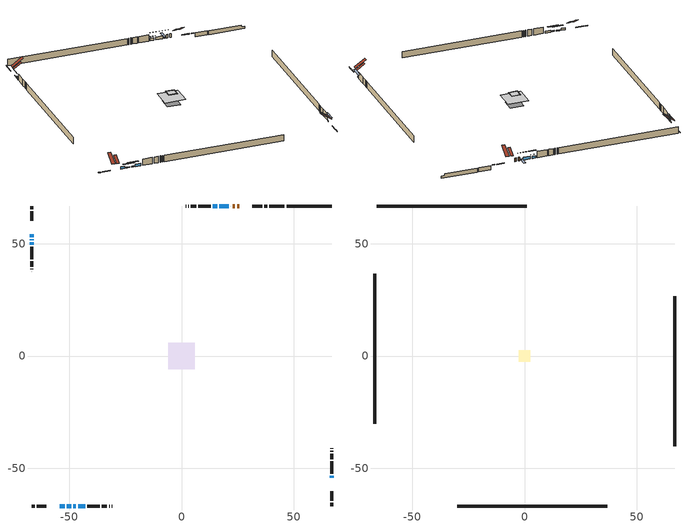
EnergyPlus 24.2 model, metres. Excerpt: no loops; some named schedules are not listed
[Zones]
conditioned space
 floor outside (Floor1 construction): -0.73,-0.73 -0.73,0.73 0.73,0.73 0.73,-0.73 z0.3
 floor adiabatic (AdiabaticFloorConstruction): -5.84,-5.84 -5.84,5.84 5.84,5.84 5.84,-5.84 z1.52
 floor foundation (Slab1 construction): -3.8,-3.8 -3.8,3.8 3.8,3.8 3.8,-3.8 z-2.01
 floor foundation (Slab1 construction 1): -2.2,-2.2 -2.2,2.2 2.2,2.2 2.2,-2.2 z-2.01
 wall outside (RimJoist1 construction): 38.21,66.77 36.78,66.77 / -66.77,-66.77 -65.34,-66.77 / -66.77,66.77 -66.77,65.34 / 66.77,-66.77 66.77,-65.34 z0.3:0.6
 wall outside (RimJoist2 construction): 35.85,66.77 31.56,66.77 / -64.41,-66.77 -60.12,-66.77 / -66.77,64.41 -66.77,60.12 / 66.77,-64.41 66.77,-60.12 z0.3:0.6
 wall outside (AdiabaticWallConstruction 1): 25.67,66.77 24.72,66.77 / 23.79,66.77 22.92,66.77 z0.3:2.33
 wall outside (AdiabaticWallConstruction): 22,66.77 21.88,66.77 z0.3:0.71; -54.24,-66.77 -51.99,-66.77 / -46.06,-66.77 -42.92,-66.77 z0.3:1.52; -51.07,-66.77 -49.09,-66.77 / -66.77,54.24 -66.77,52.94 / 66.77,-54.24 66.77,-53.24 z0.3:0.78; -66.77,52.01 -66.77,51.48 z0.3:0.51; -48.16,-66.77 -46.99,-66.77 z0.3:0.99; -66.77,50.55 -66.77,49.56 z0.3:1.44; 20.96,66.77 16.87,66.77 z0.3:1.9; 15.94,66.77 13.98,66.77 z0.3:1.7
 wall outside (Wall1 construction): 13.05,66.77 7.56,66.77 / -42,-66.77 -36.5,-66.77 / -66.77,48.63 -66.77,43.13 / 66.77,-52.32 66.77,-46.82 z0.3:3.96
 wall outside (Wall2 construction): 6.63,66.77 4.23,66.77 / -35.57,-66.77 -33.17,-66.77 / -66.77,42.21 -66.77,39.8 / 66.77,-45.89 66.77,-43.49 z0.3:3.96
 wall outside (Wall3 construction): 3.3,66.77 2.96,66.77 / -32.24,-66.77 -31.9,-66.77 / -66.77,38.87 -66.77,38.53 / 66.77,-42.56 66.77,-42.22 z0.3:3.96
 wall outside (Wall4 construction): 2.03,66.77 1.86,66.77 / -30.97,-66.77 -30.8,-66.77 / -66.77,37.6 -66.77,37.44 / 66.77,-41.29 66.77,-41.12 z0.3:3.96
 wall foundation (FoundationWall1 construction): 46.77,66.77,-2.01 46.77,66.77,0.3 64.77,66.77,0.3 64.77,66.77,-0.73 66.77,66.77,-0.73 66.77,66.77,-2.01
 wall foundation (FoundationWall2 construction): 45.84,66.77 39.14,66.77 z-2.01:0.3
 window (WindowConstruction 6): 21.99,66.77 21.89,66.77 z0.3:0.71
 window (WindowConstruction 5): -54.23,-66.77 -51.99,-66.77 z0.3:1.52
 window (WindowConstruction 8): -51.07,-66.77 -49.09,-66.77 z0.3:0.78
 window (WindowConstruction 9): -66.77,54.23 -66.77,52.94 z0.3:0.78
 window (WindowConstruction 10): 66.77,-54.23 66.77,-53.25 z0.3:0.78
 window (WindowConstruction 7): -66.77,52.01 -66.77,51.48 z0.3:0.5
 window (WindowConstruction): -48.16,-66.77 -46.99,-66.77 z0.3:0.99
 window (WindowConstruction 1): -46.06,-66.77 -42.92,-66.77 z0.3:1.52
 window (WindowConstruction 2): -66.77,50.55 -66.77,49.56 z0.3:1.44
 window (WindowConstruction 3): 20.96,66.77 16.87,66.77 z0.3:1.9
 window (WindowConstruction 4): 15.94,66.77 13.98,66.77 z0.3:1.7
 door (Door): 25.67,66.77 24.72,66.77 z0.3:2.33
 door (Door 1): 23.79,66.77 22.92,66.77 z0.3:2.33
 ceiling adiabatic (AdiabaticFloorConstruction): 5.84,-5.84 5.84,5.84 -5.84,5.84 -5.84,-5.84 z1.52
 roof outside (Roof3 construction): 26.6,66.77,3.96 26.6,62.43,6.85 27.91,62.43,6.85 27.91,66.77,3.96; -55.16,-66.77,3.96 -55.16,-62.43,6.85 -56.47,-62.43,6.85 -56.47,-66.77,3.96; -66.77,55.16,3.96 -62.43,55.16,6.85 -62.43,56.47,6.85 -66.77,56.47,3.96; 66.77,-55.16,3.96 62.43,-55.16,6.85 62.43,-56.47,6.85 66.77,-56.47,3.96
attic - vented
 floor to conditioned space (Floor2 construction Reversed): -2.13,-2.13 -2.13,2.13 2.13,2.13 2.13,-2.13 z3.96
 floor to conditioned space (Floor3 construction Reversed): -2.48,-2.48 -2.48,2.48 2.48,2.48 2.48,-2.48 z3.96
 wall outside (Wall5 construction): 0.93,66.77 -65.84,66.77 / -29.87,-66.77 36.9,-66.77 / -66.77,36.51 -66.77,-30.26 / 66.77,-40.2 66.77,26.58 z0.3:3.96
 roof outside (Roof1 construction): 28.84,66.77,3.96 28.84,60.8,7.94 30.63,60.8,7.94 30.63,66.77,3.96; -57.4,-66.77,3.96 -57.4,-60.8,7.94 -59.19,-60.8,7.94 -59.19,-66.77,3.96; -66.77,57.4,3.96 -60.8,57.4,7.94 -60.8,59.19,7.94 -66.77,59.19,3.96; 66.77,-57.4,3.96 60.8,-57.4,7.94 60.8,-59.19,7.94 66.77,-59.19,3.96
shading: 21.43,66.77 22.45,66.77 22.45,71.72 21.43,71.72 z1.17; -46.96,-66.77 -53.2,-66.77 -53.2,-67.53 -46.96,-67.53 z2.91; -66.77,50.2 -66.77,56.98 -66.92,56.98 -66.92,50.2 z3.52; 66.77,-50.51 66.77,-56.98 67.91,-56.98 67.91,-50.51 z3.52; -66.77,51.02 -66.77,52.47 -67,52.47 -67,51.02 z0.96; -44.55,-66.77 -50.6,-66.77 -50.6,-67.53 -44.55,-67.53 z3.43; -66.77,49.26 -66.77,50.85 -67,50.85 -67,49.26 z1.74; 13.82,66.77 24.01,66.77 24.01,66.92 13.82,66.92 z4.95; 13.07,66.77 16.85,66.77 16.85,66.92 13.07,66.92 z2.61
[Building]
Building 1: Terrain=Suburbs
[Site:Location]
Edmonton Intl AP_AB: Latitude {deg}=53.31; Longitude {deg}=-113.58; Time Zone {hr}=-7; Elevation {m}=723; Keep Site Location Information=Yes
[Site:GroundTemperature:Shallow]
-1.56185, -3.61833, -3.78302, -2.80711, 1.11059, 5.01004, 8.39065, 10.5322, 10.7141, 8.97234, 5.67794, 1.89811
[Site:WaterMainsTemperature]
Calculation Method=Schedule; Temperature Schedule=mains temperature schedule
[Material] Roughness=Rough; Thermal Absorptance=0.9
Name | Thickness {m} | Conductivity {W/m-K} | Density {kg/m3} | Specific Heat {J/kg-K} | Solar Absorptance | Visible Absorptance
asphalt or fiberglass shingles | 0.00635 | 0.162714 | 1121.4 | 1465.45 | 0.4 | 0.4
ceiling loosefill ins | 0.0846667 | 0.0480833 | 16.02 | 1046.75 | 0.7 | 0.7
ceiling stud and cavity | 0.1397 | 0.12187 | 65.682 | 1177.47 | 0.7 | 0.7
ceiling stud and cavity 1 | 0.1397 | 0.137499 | 65.682 | 1177.47 | 0.7 | 0.7
concrete 4.0 in. | 0.1016 | 1.803125 | 2242.8 | 837.4 | 0.7 | 0.7
concrete 8.0 in. | 0.2032 | 1.803125 | 2242.8 | 837.4 | 0.7 | 0.7
door material | 0.04445 | 0.188738 | 512.64 | 1214.23 | 0.7 | 0.7
door material 1 | 0.04445 | 0.053851 | 512.64 | 1214.23 | 0.7 | 0.7
exterior vertical ins | 0.0480821 | 0.029427 | 32.04 | 1214.23 | 0.7 | 0.7
floor covering | 0.0127 | 0.0433444 | 54.468 | 1339.84 | 0.6 | 0.6
floor rigid ins; wall rigid ins | 0.512978 | 0.029427 | 32.04 | 1214.23 | 0.7 | 0.7
floor stud and cavity | 0.1397 | 0.094879 | 92.3553 | 1139.71 | 0.7 | 0.7
floor stud and cavity 1 | 0.1397 | 1.75129 | 37.0049 | 1207.88 | 0.7 | 0.7
furniture material conditioned space 1 | 0.1524 | 0.115458 | 640.8 | 1214.23 | 0.6 | 0.6
gypsum board | 0.0127 | 0.160291 | 801 | 837.4 | 0.6 | 0.6
gypsum board 1 | 0.0127 | 0.160291 | 801 | 837.4 | 0.7 | 0.7
osb sheathing 0.5 in. | 0.0127 | 0.115458 | 512.64 | 1214.23 | 0.7 | 0.7
osb sheathing 0.75 in. | 0.01905 | 0.115458 | 512.64 | 1214.23 | 0.7 | 0.7
osb sheathing 2.0 in. | 0.0508 | 0.115458 | 512.64 | 1214.23 | 0.7 | 0.7
rim joist stud and cavity | 0.0508 | 0.0303499 | 125.044 | 1163.47 | 0.6 | 0.6
rim joist stud and cavity 1 | 0.0508 | 0.0301911 | 125.044 | 1163.47 | 0.6 | 0.6
roof stud and cavity | 0.2032 | 0.231202 | 78.34581 | 1123.46 | 0.7 | 0.7
wall stud and cavity | 0.1397 | 0.122626 | 139.0536 | 1170.24 | 0.7 | 0.7
wall stud and cavity 1 | 0.1397 | 0.186681 | 139.0536 | 1170.24 | 0.7 | 0.7
wall stud and cavity 2 | 0.1397 | 0.119306 | 139.0536 | 1170.24 | 0.7 | 0.7
wall stud and cavity 3 | 0.1397 | 0.142185 | 139.0536 | 1170.24 | 0.7 | 0.7
wall stud and cavity 4 | 0.0889 | 6.1454 | 50.32683 | 1063.81 | 0.6 | 0.6
wall stud and cavity 5 | 0.0889 | 0.380278 | 52.3479 | 1209.89 | 0.7 | 0.7
wall stud and cavity 6 | 0.0889 | 0.391764 | 83.0341 | 1211.67 | 0.7 | 0.7
wood siding | 0.0254 | 0.102417 | 544.68 | 1172.36 | 0.4 | 0.4
wood siding 1 | 0.00254 | 0.102417 | 544.68 | 1172.36 | 0.4 | 0.4
wood siding 2; wood siding 3; wood siding 4 | 0.0254 | 0.102417 | 544.68 | 1172.36 | 0.7 | 0.7
[WindowMaterial:SimpleGlazingSystem]
Name | U-Factor {W/m2-K} | Solar Heat Gain Coefficient
WindowMaterial | 2.77257 | 0.51
WindowMaterial 1 | 2.787898 | 0.59
WindowMaterial 2 | 2.77995 | 0.54
WindowMaterial 3 | 2.79471 | 0.71
WindowMaterial 4 | 2.7913 | 0.62
WindowMaterial 5 | 2.80039 | 0.04
WindowMaterial 6 | 2.67093 | 0.4
WindowMaterial 7 | 2.75156 | 0.59
WindowMaterial 8 | 2.75724 | 0.6
[Construction]
AdiabaticFloorConstruction: floor stud and cavity 1, floor rigid ins, osb sheathing 0.75 in., floor covering
AdiabaticWallConstruction: wood siding 3, wall rigid ins, wall stud and cavity 5, gypsum board
AdiabaticWallConstruction 1: wood siding 4, wall rigid ins, wall stud and cavity 5, gypsum board
Door: door material
Door 1: door material 1
Floor1 construction: floor stud and cavity, osb sheathing 0.75 in., floor covering
Floor2 construction Reversed: gypsum board, ceiling stud and cavity, ceiling loosefill ins
Floor3 construction Reversed: gypsum board, ceiling stud and cavity 1, ceiling loosefill ins
FoundationWall1 construction: concrete 8.0 in., gypsum board 1
FoundationWall2 construction: concrete 8.0 in.
furniture construction conditioned space 1: furniture material conditioned space 1
PartitionWallConstruction: gypsum board, wall stud and cavity 6, gypsum board
RimJoist1 construction: wood siding 2, osb sheathing 2.0 in., rim joist stud and cavity
RimJoist2 construction: wood siding 2, osb sheathing 2.0 in., rim joist stud and cavity 1
Roof1 construction: asphalt or fiberglass shingles
Roof3 construction: asphalt or fiberglass shingles, osb sheathing 0.75 in., roof stud and cavity, gypsum board
Slab1 construction; Slab1 construction 1: concrete 4.0 in.
Wall1 construction: wood siding, osb sheathing 0.5 in., wall stud and cavity, gypsum board
Wall2 construction: wood siding, osb sheathing 0.5 in., wall stud and cavity 1, gypsum board
Wall3 construction: wood siding, osb sheathing 0.5 in., wall stud and cavity 2, gypsum board
Wall4 construction: wood siding, osb sheathing 0.5 in., wall stud and cavity 3, gypsum board
Wall5 construction: wood siding 1, wall stud and cavity 4
WindowConstruction: WindowMaterial
WindowConstruction 1: WindowMaterial 1
WindowConstruction 10; WindowConstruction 8: WindowMaterial 7
WindowConstruction 2: WindowMaterial 2
WindowConstruction 3: WindowMaterial 3
WindowConstruction 4; WindowConstruction 5: WindowMaterial 4
WindowConstruction 6: WindowMaterial 5
WindowConstruction 7: WindowMaterial 6
WindowConstruction 9: WindowMaterial 8
[Zone] Multiplier=1; Part of Total Floor Area=Yes
Name | Volume {m3}
attic - vented | 25.9137
conditioned space | 516.3
[Space]
Name | Zone | Volume {m3}
attic - vented 1 | attic - vented | 25.9137
conditioned space 1 | conditioned space | 516.3
[ZoneInfiltration:EffectiveLeakageArea]
infil attic - vented 1: Zone or Space=attic - vented 1; Schedule=Always On Discrete; Effective Air Leakage Area {cm2}=1489.74; Stack Coefficient=0.000531089; Wind Coefficient=1.55705e-05
[ZoneMixing]
whole house fan mix: Zone or Space=attic - vented; Schedule=Always On Continuous; Design Flow Rate Calculation Method=Flow/Zone; Design Flow Rate {m3/s}=0; Source Zone or Space=conditioned space
[SurfaceProperty:ExposedFoundationPerimeter] Exposed Perimeter Calculation Method=TotalExposedPerimeter
Name | Total Exposed Perimeter {m}
Slab1 | 19.998
Slab1 1 | 6.706
[InternalMass] Zone or ZoneList=conditioned space; Space or SpaceList=conditioned space 1
Name | Construction | Surface Area {m2}
furniture mass conditioned space 1 | furniture construction conditioned space 1 | 86.2478
partition wall mass | PartitionWallConstruction | 215.619
[Lights]
interior lighting: Zone or ZoneList or Space or SpaceList=conditioned space 1; Schedule=interior lighting schedule; Design Level Calculation Method=LightingLevel; Lighting Level {W}=343.2; Return Air Fraction=0; Fraction Radiant=0.6; Fraction Visible=0.2; Fraction Replaceable=1
[People]
occupants: Zone or ZoneList or Space or SpaceList=conditioned space 1; Number of People Schedule=occupants schedule; Number of People Calculation Method=People; Number of People=3; Fraction Radiant=0.314171; Sensible Heat Fraction=0.56303; Activity Level Schedule=occupants activity schedule; Carbon Dioxide Generation Rate {m3/s-W}=0; Enable ASHRAE 55 Comfort Warnings=No; Mean Radiant Temperature Calculation Type=EnclosureAveraged
[ElectricEquipment] Zone or ZoneList or Space or SpaceList=conditioned space 1; Design Level Calculation Method=EquipmentLevel
Name | Schedule | Design Level {W} | Fraction Latent | Fraction Radiant | Fraction Lost
clothes dryer | clothes dryer schedule | 140.772 | 0.015 | 0.081 | 0.85
clothes washer | clothes washer schedule | 32.1985 | 0.03 | 0.162 | 0.7
cooking range | cooking range schedule | 215.147 | 0.08 | 0.432 | 0.2
dishwasher | dishwasher schedule | 66.8632 | 0.3 | 0.18 | 0.4
fridge | fridge schedule | 72.9452 | 0 | 0.6 | 0
mech vent bath fan 0 | mech vent bath fan 0 schedule | 25.1 | 0 | 0 | 1
mech vent bath fan 1 | mech vent bath fan 1 schedule | 25.1 | 0 | 0 | 1
mech vent house fan | mech vent house fan schedule | 16.2 | 0 | 0 | 1
mech vent house fan cfis | mech vent house fan cfis schedule | 0 | 0 | 0 | 0
mech vent range fan 0 | mech vent range fan 0 schedule | 57 | 0 | 0 | 1
misc plug loads | misc plug loads schedule | 494.7 | 0.045 | 0.513 | 0.1
whole house fan | Always On Discrete | 0 | 0 | 0 | 1
[OtherEquipment] Zone or ZoneList or Space or SpaceList=conditioned space 1; Design Level Calculation Method=EquipmentLevel
Name | Fuel Type | Schedule | Design Level {W} | Fraction Latent | Fraction Radiant | Fraction Lost
clothes dryer 1 | Electricity | clothes dryer schedule | 0 | 0.015 | 0.081 | 0.85
cooking range 1 | Electricity | cooking range schedule | 0 | 0.08 | 0.432 | 0.2
general water use latent | None | general water use schedule | 62.594 | 1 | 0 | 0
general water use sensible | None | general water use schedule | -61.6891 | 0 | 0.6 | 0
mech vent house fan latent load | None | Always On Discrete | 0 | 1 | 0 | 0
mech vent house fan sensible load | None | Always On Discrete | 0 | 0 | 0 | 0
water heater energy adjustment1 | NaturalGas | Always On Discrete | 0.01 | 0 | 0 | 1
[ZoneInfiltration:DesignFlowRate] Zone or ZoneList or Space or SpaceList=conditioned space 1; Schedule=Always On Discrete; Design Flow Rate Calculation Method=Flow/Zone; Design Flow Rate {m3/s}=0
infil flow; natural vent flow; whole house fan flow
[Foundation:Kiva] Initial Indoor Air Temperature {C}=18; Wall Height Above Grade {m}=0.299984; Wall Depth Below Slab {m}=0.2032
Name | Custom Block Material Name 1 | Custom Block Depth 1 {m} | Custom Block X Position 1 {m} | Custom Block Z Position 1 {m}
Foundation Kiva 1 | exterior vertical ins | 2.30999 | 0.2159 | 0
Foundation Kiva 2
[Foundation:Kiva:Settings]
Soil Conductivity {W/m-K}=0.849921; Soil Density {kg/m3}=1842.3; Soil Specific Heat {J/kg-K}=418.7; Ground Solar Absorptivity=0.9; Ground Thermal Absorptivity=0.9; Ground Surface Roughness {m}=0.03; Far-Field Width {m}=40; Deep-Ground Boundary Condition=ZeroFlux; Deep-Ground Depth {m}=40; Minimum Cell Dimension {m}=0.2; Maximum Cell Growth Coefficient=3; Simulation Timestep=Timestep
[Exterior:Lights]
exterior lighting: Schedule=exterior lighting schedule; Design Level {W}=75.6
[Schedule:Constant]
Name | Hourly Value
Always On Continuous; mech vent house fan schedule; mech vent house fan cfis schedule; Always On Discrete | 1
occupants activity schedule | 117.228
fridge schedule | 0
[Schedule:Week:Daily]
interior lighting schedule Week Rule - Jan1-Jan27: interior lighting schedule day, interior lighting schedule day, interior lighting schedule day, interior lighting schedule day, interior lighting schedule day, interior lighting schedule day, interior lighting schedule day, interior lighting schedule default day, interior lighting schedule default day, interior lighting schedule default day, interior lighting schedule default day, interior lighting schedule default day
interior lighting schedule Week Rule - Jan28-Feb3: interior lighting schedule day, interior lighting schedule day, interior lighting schedule day, interior lighting schedule day, interior lighting schedule day 1, interior lighting schedule day 1, interior lighting schedule day 1, interior lighting schedule default day, interior lighting schedule default day, interior lighting schedule default day, interior lighting schedule default day, interior lighting schedule default day
interior lighting schedule Week Rule - Feb4-Feb24: interior lighting schedule day 1, interior lighting schedule day 1, interior lighting schedule day 1, interior lighting schedule day 1, interior lighting schedule day 1, interior lighting schedule day 1, interior lighting schedule day 1, interior lighting schedule default day, interior lighting schedule default day, interior lighting schedule default day, interior lighting schedule default day, interior lighting schedule default day
interior lighting schedule Week Rule - Feb25-Mar3: interior lighting schedule day 1, interior lighting schedule day 1, interior lighting schedule day 1, interior lighting schedule day 1, interior lighting schedule day 2, interior lighting schedule day 2, interior lighting schedule day 2, interior lighting schedule default day, interior lighting schedule default day, interior lighting schedule default day, interior lighting schedule default day, interior lighting schedule default day
interior lighting schedule Week Rule - Mar4-Mar31: interior lighting schedule day 2, interior lighting schedule day 2, interior lighting schedule day 2, interior lighting schedule day 2, interior lighting schedule day 2, interior lighting schedule day 2, interior lighting schedule day 2, interior lighting schedule default day, interior lighting schedule default day, interior lighting schedule default day, interior lighting schedule default day, interior lighting schedule default day
interior lighting schedule Week Rule - Apr1-Apr28: interior lighting schedule day 3, interior lighting schedule day 3, interior lighting schedule day 3, interior lighting schedule day 3, interior lighting schedule day 3, interior lighting schedule day 3, interior lighting schedule day 3, interior lighting schedule default day, interior lighting schedule default day, interior lighting schedule default day, interior lighting schedule default day, interior lighting schedule default day
interior lighting schedule Week Rule - Apr29-May5: interior lighting schedule day 3, interior lighting schedule day 3, interior lighting schedule day 4, interior lighting schedule day 4, interior lighting schedule day 4, interior lighting schedule day 4, interior lighting schedule day 4, interior lighting schedule default day, interior lighting schedule default day, interior lighting schedule default day, interior lighting schedule default day, interior lighting schedule default day
interior lighting schedule Week Rule - May6-May26: interior lighting schedule day 4, interior lighting schedule day 4, interior lighting schedule day 4, interior lighting schedule day 4, interior lighting schedule day 4, interior lighting schedule day 4, interior lighting schedule day 4, interior lighting schedule default day, interior lighting schedule default day, interior lighting schedule default day, interior lighting schedule default day, interior lighting schedule default day
interior lighting schedule Week Rule - May27-Jun2: interior lighting schedule day 4, interior lighting schedule day 4, interior lighting schedule day 4, interior lighting schedule day 4, interior lighting schedule day 4, interior lighting schedule day 5, interior lighting schedule day 5, interior lighting schedule default day, interior lighting schedule default day, interior lighting schedule default day, interior lighting schedule default day, interior lighting schedule default day
interior lighting schedule Week Rule - Jun3-Jun30: interior lighting schedule day 5, interior lighting schedule day 5, interior lighting schedule day 5, interior lighting schedule day 5, interior lighting schedule day 5, interior lighting schedule day 5, interior lighting schedule day 5, interior lighting schedule default day, interior lighting schedule default day, interior lighting schedule default day, interior lighting schedule default day, interior lighting schedule default day
interior lighting schedule Week Rule - Jul1-Jul28: interior lighting schedule day 6, interior lighting schedule day 6, interior lighting schedule day 6, interior lighting schedule day 6, interior lighting schedule day 6, interior lighting schedule day 6, interior lighting schedule day 6, interior lighting schedule default day, interior lighting schedule default day, interior lighting schedule default day, interior lighting schedule default day, interior lighting schedule default day
interior lighting schedule Week Rule - Jul29-Aug4: interior lighting schedule day 6, interior lighting schedule day 6, interior lighting schedule day 6, interior lighting schedule day 7, interior lighting schedule day 7, interior lighting schedule day 7, interior lighting schedule day 7, interior lighting schedule default day, interior lighting schedule default day, interior lighting schedule default day, interior lighting schedule default day, interior lighting schedule default day
interior lighting schedule Week Rule - Aug5-Aug25: interior lighting schedule day 7, interior lighting schedule day 7, interior lighting schedule day 7, interior lighting schedule day 7, interior lighting schedule day 7, interior lighting schedule day 7, interior lighting schedule day 7, interior lighting schedule default day, interior lighting schedule default day, interior lighting schedule default day, interior lighting schedule default day, interior lighting schedule default day
interior lighting schedule Week Rule - Aug26-Sep1: interior lighting schedule day 7, interior lighting schedule day 7, interior lighting schedule day 7, interior lighting schedule day 7, interior lighting schedule day 7, interior lighting schedule day 7, interior lighting schedule day 8, interior lighting schedule default day, interior lighting schedule default day, interior lighting schedule default day, interior lighting schedule default day, interior lighting schedule default day
interior lighting schedule Week Rule - Sep2-Sep29: interior lighting schedule day 8, interior lighting schedule day 8, interior lighting schedule day 8, interior lighting schedule day 8, interior lighting schedule day 8, interior lighting schedule day 8, interior lighting schedule day 8, interior lighting schedule default day, interior lighting schedule default day, interior lighting schedule default day, interior lighting schedule default day, interior lighting schedule default day
interior lighting schedule Week Rule - Sep30-Oct6: interior lighting schedule day 8, interior lighting schedule day 9, interior lighting schedule day 9, interior lighting schedule day 9, interior lighting schedule day 9, interior lighting schedule day 9, interior lighting schedule day 9, interior lighting schedule default day, interior lighting schedule default day, interior lighting schedule default day, interior lighting schedule default day, interior lighting schedule default day
interior lighting schedule Week Rule - Oct7-Oct27: interior lighting schedule day 9, interior lighting schedule day 9, interior lighting schedule day 9, interior lighting schedule day 9, interior lighting schedule day 9, interior lighting schedule day 9, interior lighting schedule day 9, interior lighting schedule default day, interior lighting schedule default day, interior lighting schedule default day, interior lighting schedule default day, interior lighting schedule default day
interior lighting schedule Week Rule - Oct28-Nov3: interior lighting schedule day 9, interior lighting schedule day 9, interior lighting schedule day 9, interior lighting schedule day 9, interior lighting schedule day 10, interior lighting schedule day 10, interior lighting schedule day 10, interior lighting schedule default day, interior lighting schedule default day, interior lighting schedule default day, interior lighting schedule default day, interior lighting schedule default day
interior lighting schedule Week Rule - Nov4-Nov24: interior lighting schedule day 10, interior lighting schedule day 10, interior lighting schedule day 10, interior lighting schedule day 10, interior lighting schedule day 10, interior lighting schedule day 10, interior lighting schedule day 10, interior lighting schedule default day, interior lighting schedule default day, interior lighting schedule default day, interior lighting schedule default day, interior lighting schedule default day
interior lighting schedule Week Rule - Nov25-Dec1: interior lighting schedule day 10, interior lighting schedule day 10, interior lighting schedule day 10, interior lighting schedule day 10, interior lighting schedule day 10, interior lighting schedule day 10, interior lighting schedule day 11, interior lighting schedule default day, interior lighting schedule default day, interior lighting schedule default day, interior lighting schedule default day, interior lighting schedule default day
interior lighting schedule Week Rule - Dec2-Dec31: interior lighting schedule day 11, interior lighting schedule day 11, interior lighting schedule day 11, interior lighting schedule day 11, interior lighting schedule day 11, interior lighting schedule day 11, interior lighting schedule day 11, interior lighting schedule default day, interior lighting schedule default day, interior lighting schedule default day, interior lighting schedule default day, interior lighting schedule default day
occupants schedule Week Rule - Jan1-Dec31: occupants schedule day, occupants schedule day, occupants schedule day, occupants schedule day, occupants schedule day, occupants schedule day, occupants schedule day, occupants schedule default day, occupants schedule default day, occupants schedule default day, occupants schedule default day, occupants schedule default day
clothes dryer schedule Week Rule - Jan1-Dec31: clothes dryer schedule day, clothes dryer schedule day, clothes dryer schedule day, clothes dryer schedule day, clothes dryer schedule day, clothes dryer schedule day, clothes dryer schedule day, clothes dryer schedule default day, clothes dryer schedule default day, clothes dryer schedule default day, clothes dryer schedule default day, clothes dryer schedule default day
clothes washer schedule Week Rule - Jan1-Dec31: clothes washer schedule day, clothes washer schedule day, clothes washer schedule day, clothes washer schedule day, clothes washer schedule day, clothes washer schedule day, clothes washer schedule day, clothes washer schedule default day, clothes washer schedule default day, clothes washer schedule default day, clothes washer schedule default day, clothes washer schedule default day
cooking range schedule Week Rule - Jan1-Dec31: cooking range schedule day, cooking range schedule day, cooking range schedule day, cooking range schedule day, cooking range schedule day, cooking range schedule day, cooking range schedule day, cooking range schedule default day, cooking range schedule default day, cooking range schedule default day, cooking range schedule default day, cooking range schedule default day
dishwasher schedule Week Rule - Jan1-Dec31: dishwasher schedule day, dishwasher schedule day, dishwasher schedule day, dishwasher schedule day, dishwasher schedule day, dishwasher schedule day, dishwasher schedule day, dishwasher schedule default day, dishwasher schedule default day, dishwasher schedule default day, dishwasher schedule default day, dishwasher schedule default day
mech vent bath fan 0 schedule Week Rule - Jan1-Dec31: mech vent bath fan 0 schedule day, mech vent bath fan 0 schedule day, mech vent bath fan 0 schedule day, mech vent bath fan 0 schedule day, mech vent bath fan 0 schedule day, mech vent bath fan 0 schedule day, mech vent bath fan 0 schedule day, mech vent bath fan 0 schedule default day, mech vent bath fan 0 schedule default day, mech vent bath fan 0 schedule default day, mech vent bath fan 0 schedule default day, mech vent bath fan 0 schedule default day
mech vent bath fan 1 schedule Week Rule - Jan1-Dec31: mech vent bath fan 1 schedule day, mech vent bath fan 1 schedule day, mech vent bath fan 1 schedule day, mech vent bath fan 1 schedule day, mech vent bath fan 1 schedule day, mech vent bath fan 1 schedule day, mech vent bath fan 1 schedule day, mech vent bath fan 1 schedule default day, mech vent bath fan 1 schedule default day, mech vent bath fan 1 schedule default day, mech vent bath fan 1 schedule default day, mech vent bath fan 1 schedule default day
mech vent range fan 0 schedule Week Rule - Jan1-Dec31: mech vent range fan 0 schedule day, mech vent range fan 0 schedule day, mech vent range fan 0 schedule day, mech vent range fan 0 schedule day, mech vent range fan 0 schedule day, mech vent range fan 0 schedule day, mech vent range fan 0 schedule day, mech vent range fan 0 schedule default day, mech vent range fan 0 schedule default day, mech vent range fan 0 schedule default day, mech vent range fan 0 schedule default day, mech vent range fan 0 schedule default day
misc plug loads schedule Week Rule - Jan1-Dec31: misc plug loads schedule day, misc plug loads schedule day, misc plug loads schedule day, misc plug loads schedule day, misc plug loads schedule day, misc plug loads schedule day, misc plug loads schedule day, misc plug loads schedule default day, misc plug loads schedule default day, misc plug loads schedule default day, misc plug loads schedule default day, misc plug loads schedule default day
general water use schedule Week Rule - Jan1-Dec31: general water use schedule day, general water use schedule day, general water use schedule day, general water use schedule day, general water use schedule day, general water use schedule day, general water use schedule day, general water use schedule default day, general water use schedule default day, general water use schedule default day, general water use schedule default day, general water use schedule default day
exterior lighting schedule Week Rule - Jan1-Jan27: exterior lighting schedule day, exterior lighting schedule day, exterior lighting schedule day, exterior lighting schedule day, exterior lighting schedule day, exterior lighting schedule day, exterior lighting schedule day, exterior lighting schedule default day, exterior lighting schedule default day, exterior lighting schedule default day, exterior lighting schedule default day, exterior lighting schedule default day
exterior lighting schedule Week Rule - Jan28-Feb3: exterior lighting schedule day, exterior lighting schedule day, exterior lighting schedule day, exterior lighting schedule day, exterior lighting schedule day 1, exterior lighting schedule day 1, exterior lighting schedule day 1, exterior lighting schedule default day, exterior lighting schedule default day, exterior lighting schedule default day, exterior lighting schedule default day, exterior lighting schedule default day
exterior lighting schedule Week Rule - Feb4-Feb24: exterior lighting schedule day 1, exterior lighting schedule day 1, exterior lighting schedule day 1, exterior lighting schedule day 1, exterior lighting schedule day 1, exterior lighting schedule day 1, exterior lighting schedule day 1, exterior lighting schedule default day, exterior lighting schedule default day, exterior lighting schedule default day, exterior lighting schedule default day, exterior lighting schedule default day
exterior lighting schedule Week Rule - Feb25-Mar3: exterior lighting schedule day 1, exterior lighting schedule day 1, exterior lighting schedule day 1, exterior lighting schedule day 1, exterior lighting schedule day 2, exterior lighting schedule day 2, exterior lighting schedule day 2, exterior lighting schedule default day, exterior lighting schedule default day, exterior lighting schedule default day, exterior lighting schedule default day, exterior lighting schedule default day
exterior lighting schedule Week Rule - Mar4-Mar31: exterior lighting schedule day 2, exterior lighting schedule day 2, exterior lighting schedule day 2, exterior lighting schedule day 2, exterior lighting schedule day 2, exterior lighting schedule day 2, exterior lighting schedule day 2, exterior lighting schedule default day, exterior lighting schedule default day, exterior lighting schedule default day, exterior lighting schedule default day, exterior lighting schedule default day
exterior lighting schedule Week Rule - Apr1-Apr28: exterior lighting schedule day 3, exterior lighting schedule day 3, exterior lighting schedule day 3, exterior lighting schedule day 3, exterior lighting schedule day 3, exterior lighting schedule day 3, exterior lighting schedule day 3, exterior lighting schedule default day, exterior lighting schedule default day, exterior lighting schedule default day, exterior lighting schedule default day, exterior lighting schedule default day
exterior lighting schedule Week Rule - Apr29-May5: exterior lighting schedule day 3, exterior lighting schedule day 3, exterior lighting schedule day 4, exterior lighting schedule day 4, exterior lighting schedule day 4, exterior lighting schedule day 4, exterior lighting schedule day 4, exterior lighting schedule default day, exterior lighting schedule default day, exterior lighting schedule default day, exterior lighting schedule default day, exterior lighting schedule default day
exterior lighting schedule Week Rule - May6-May26: exterior lighting schedule day 4, exterior lighting schedule day 4, exterior lighting schedule day 4, exterior lighting schedule day 4, exterior lighting schedule day 4, exterior lighting schedule day 4, exterior lighting schedule day 4, exterior lighting schedule default day, exterior lighting schedule default day, exterior lighting schedule default day, exterior lighting schedule default day, exterior lighting schedule default day
exterior lighting schedule Week Rule - May27-Jun2: exterior lighting schedule day 4, exterior lighting schedule day 4, exterior lighting schedule day 4, exterior lighting schedule day 4, exterior lighting schedule day 4, exterior lighting schedule day 5, exterior lighting schedule day 5, exterior lighting schedule default day, exterior lighting schedule default day, exterior lighting schedule default day, exterior lighting schedule default day, exterior lighting schedule default day
exterior lighting schedule Week Rule - Jun3-Jun30: exterior lighting schedule day 5, exterior lighting schedule day 5, exterior lighting schedule day 5, exterior lighting schedule day 5, exterior lighting schedule day 5, exterior lighting schedule day 5, exterior lighting schedule day 5, exterior lighting schedule default day, exterior lighting schedule default day, exterior lighting schedule default day, exterior lighting schedule default day, exterior lighting schedule default day
[Schedule:Year]
interior lighting schedule: interior lighting schedule Week Rule - Jan1-Jan27, 1, 1, 1, 27, interior lighting schedule Week Rule - Jan28-Feb3, 1, 28, 2, 3, interior lighting schedule Week Rule - Feb4-Feb24, 2, 4, 2, 24, interior lighting schedule Week Rule - Feb25-Mar3, 2, 25, 3, 3, interior lighting schedule Week Rule - Mar4-Mar31, 3, 4, 3, 31, interior lighting schedule Week Rule - Apr1-Apr28, 4, 1, 4, 28, interior lighting schedule Week Rule - Apr29-May5, 4, 29, 5, 5, interior lighting schedule Week Rule - May6-May26, 5, 6, 5, 26, interior lighting schedule Week Rule - May27-Jun2, 5, 27, 6, 2, interior lighting schedule Week Rule - Jun3-Jun30, 6, 3, 6, 30, interior lighting schedule Week Rule - Jul1-Jul28, 7, 1, 7, 28, interior lighting schedule Week Rule - Jul29-Aug4, 7, 29, 8, 4, interior lighting schedule Week Rule - Aug5-Aug25, 8, 5, 8, 25, interior lighting schedule Week Rule - Aug26-Sep1, 8, 26, 9, 1, interior lighting schedule Week Rule - Sep2-Sep29, 9, 2, 9, 29, interior lighting schedule Week Rule - Sep30-Oct6, 9, 30, 10, 6, interior lighting schedule Week Rule - Oct7-Oct27, 10, 7, 10, 27, interior lighting schedule Week Rule - Oct28-Nov3, 10, 28, 11, 3, interior lighting schedule Week Rule - Nov4-Nov24, 11, 4, 11, 24, interior lighting schedule Week Rule - Nov25-Dec1, 11, 25, 12, 1, interior lighting schedule Week Rule - Dec2-Dec31, 12, 2, 12, 31
occupants schedule: occupants schedule Week Rule - Jan1-Dec31, 1, 1, 12, 31
clothes dryer schedule: clothes dryer schedule Week Rule - Jan1-Dec31, 1, 1, 12, 31
clothes washer schedule: clothes washer schedule Week Rule - Jan1-Dec31, 1, 1, 12, 31
cooking range schedule: cooking range schedule Week Rule - Jan1-Dec31, 1, 1, 12, 31
dishwasher schedule: dishwasher schedule Week Rule - Jan1-Dec31, 1, 1, 12, 31
mech vent bath fan 0 schedule: mech vent bath fan 0 schedule Week Rule - Jan1-Dec31, 1, 1, 12, 31
mech vent bath fan 1 schedule: mech vent bath fan 1 schedule Week Rule - Jan1-Dec31, 1, 1, 12, 31
mech vent range fan 0 schedule: mech vent range fan 0 schedule Week Rule - Jan1-Dec31, 1, 1, 12, 31
misc plug loads schedule: misc plug loads schedule Week Rule - Jan1-Dec31, 1, 1, 12, 31
general water use schedule: general water use schedule Week Rule - Jan1-Dec31, 1, 1, 12, 31
exterior lighting schedule: exterior lighting schedule Week Rule - Jan1-Jan27, 1, 1, 1, 27, exterior lighting schedule Week Rule - Jan28-Feb3, 1, 28, 2, 3, exterior lighting schedule Week Rule - Feb4-Feb24, 2, 4, 2, 24, exterior lighting schedule Week Rule - Feb25-Mar3, 2, 25, 3, 3, exterior lighting schedule Week Rule - Mar4-Mar31, 3, 4, 3, 31, exterior lighting schedule Week Rule - Apr1-Apr28, 4, 1, 4, 28, exterior lighting schedule Week Rule - Apr29-May5, 4, 29, 5, 5, exterior lighting schedule Week Rule - May6-May26, 5, 6, 5, 26, exterior lighting schedule Week Rule - May27-Jun2, 5, 27, 6, 2, exterior lighting schedule Week Rule - Jun3-Jun30, 6, 3, 6, 30, exterior lighting schedule Week Rule - Jul1-Jul28, 7, 1, 7, 28, exterior lighting schedule Week Rule - Jul29-Aug4, 7, 29, 8, 4, exterior lighting schedule Week Rule - Aug5-Aug25, 8, 5, 8, 25, exterior lighting schedule Week Rule - Aug26-Sep1, 8, 26, 9, 1, exterior lighting schedule Week Rule - Sep2-Sep29, 9, 2, 9, 29, exterior lighting schedule Week Rule - Sep30-Oct6, 9, 30, 10, 6, exterior lighting schedule Week Rule - Oct7-Oct27, 10, 7, 10, 27, exterior lighting schedule Week Rule - Oct28-Nov3, 10, 28, 11, 3, exterior lighting schedule Week Rule - Nov4-Nov24, 11, 4, 11, 24, exterior lighting schedule Week Rule - Nov25-Dec1, 11, 25, 12, 1, exterior lighting schedule Week Rule - Dec2-Dec31, 12, 2, 12, 31
[Schedule:Compact]
mains temperature schedule: Through: 01/01, For: AllDays, Until: 24:00, 3.97167, Through: 01/02, For: AllDays, Until: 24:00, 3.90778, Through: 01/03, For: AllDays, Until: 24:00, 3.84556, Through: 01/04, For: AllDays, Until: 24:00, 3.78389, Through: 01/05, For: AllDays, Until: 24:00, 3.72278, Through: 01/06, For: AllDays, Until: 24:00, 3.66278, Through: 01/07, For: AllDays, Until: 24:00, 3.60389, Through: 01/08, For: AllDays, Until: 24:00, 3.54556, Through: 01/09, For: AllDays, Until: 24:00, 3.48833, Through: 01/10, For: AllDays, Until: 24:00, 3.43167, Through: 01/11, For: AllDays, Until: 24:00, 3.37611, Through: 01/12, For: AllDays, Until: 24:00, 3.32167, Through: 01/13, For: AllDays, Until: 24:00, 3.26833, Through: 01/14, For: AllDays, Until: 24:00, 3.21556, Through: 01/15, For: AllDays, Until: 24:00, 3.16444, Through: 01/16, For: AllDays, Until: 24:00, 3.11389, Through: 01/17, For: AllDays, Until: 24:00, 3.06444, Through: 01/18, For: AllDays, Until: 24:00, 3.01611, Through: 01/19, For: AllDays, Until: 24:00, 2.96889, Through: 01/20, For: AllDays, Until: 24:00, 2.92278, Through: 01/21, For: AllDays, Until: 24:00, 2.87722, Through: 01/22, For: AllDays, Until: 24:00, 2.83333, Through: 01/23, For: AllDays, Until: 24:00, 2.79056, Through: 01/24, For: AllDays, Until: 24:00, 2.74889, Through: 01/25, For: AllDays, Until: 24:00, 2.70833, Through: 01/26, For: AllDays, Until: 24:00, 2.66889, Through: 01/27, For: AllDays, Until: 24:00, 2.63056, Through: 01/28, For: AllDays, Until: 24:00, 2.59333, Through: 01/29, For: AllDays, Until: 24:00, 2.55778, Through: 01/30, For: AllDays, Until: 24:00, 2.52278, Through: 01/31, For: AllDays, Until: 24:00, 2.48944, Through: 02/01, For: AllDays, Until: 24:00, 2.45722, Through: 02/02, For: AllDays, Until: 24:00, 2.42611, Through: 02/03, For: AllDays, Until: 24:00, 2.39667, Through: 02/04, For: AllDays, Until: 24:00, 2.36833, Through: 02/05, For: AllDays, Until: 24:00, 2.34111, Through: 02/06, For: AllDays, Until: 24:00, 2.315, Through: 02/07, For: AllDays, Until: 24:00, 2.29056, Through: 02/08, For: AllDays, Until: 24:00, 2.26722, Through: 02/09, For: AllDays, Until: 24:00, 2.245, Through: 02/10, For: AllDays, Until: 24:00, 2.22444, Through: 02/11, For: AllDays, Until: 24:00, 2.20444, Through: 02/12, For: AllDays, Until: 24:00, 2.18667, Through: 02/13, For: AllDays, Until: 24:00, 2.17, Through: 02/14, For: AllDays, Until: 24:00, 2.15444, Through: 02/15, For: AllDays, Until: 24:00, 2.14, Through: 02/16, For: AllDays, Until: 24:00, 2.12722, Through: 02/17, For: AllDays, Until: 24:00, 2.11556, Through: 02/18, For: AllDays, Until: 24:00, 2.10556, Through: 02/19, For: AllDays, Until: 24:00, 2.09667, Through: 02/20, For: AllDays, Until: 24:00, 2.08889, Through: 02/21, For: AllDays, Until: 24:00, 2.08278, Through: 02/22, For: AllDays, Until: 24:00, 2.07833, Through: 02/23, For: AllDays, Until: 24:00, 2.07444, Through: 02/24, For: AllDays, Until: 24:00, 2.07278, Through: 02/25, For: AllDays, Until: 24:00, 2.07167, Through: 02/26, For: AllDays, Until: 24:00, 2.07222, Through: 02/27, For: AllDays, Until: 24:00, 2.07444, Through: 02/28, For: AllDays, Until: 24:00, 2.07778, Through: 03/01, For: AllDays, Until: 24:00, 2.08222, Through: 03/02, For: AllDays, Until: 24:00, 2.08833, Through: 03/03, For: AllDays, Until: 24:00, 2.09556, Through: 03/04, For: AllDays, Until: 24:00, 2.10444, Through: 03/05, For: AllDays, Until: 24:00, 2.11444, Through: 03/06, For: AllDays, Until: 24:00, 2.12556, Through: 03/07, For: AllDays, Until: 24:00, 2.13833, Through: 03/08, For: AllDays, Until: 24:00, 2.15278, Through: 03/09, For: AllDays, Until: 24:00, 2.16778, Through: 03/10, For: AllDays, Until: 24:00, 2.18444, Through: 03/11, For: AllDays, Until: 24:00, 2.20278, Through: 03/12, For: AllDays, Until: 24:00, 2.22167, Through: 03/13, For: AllDays, Until: 24:00, 2.24278, Through: 03/14, For: AllDays, Until: 24:00, 2.26444, Through: 03/15, For: AllDays, Until: 24:00, 2.28778, Through: 03/16, For: AllDays, Until: 24:00, 2.31222, Through: 03/17, For: AllDays, Until: 24:00, 2.33778, Through: 03/18, For: AllDays, Until: 24:00, 2.365, Through: 03/19, For: AllDays, Until: 24:00, 2.39333, Through: 03/20, For: AllDays, Until: 24:00, 2.42278, Through: 03/21, For: AllDays, Until: 24:00, 2.45389, Through: 03/22, For: AllDays, Until: 24:00, 2.48611, Through: 03/23, For: AllDays, Until: 24:00, 2.51889, Through: 03/24, For: AllDays, Until: 24:00, 2.55389, Through: 03/25, For: AllDays, Until: 24:00, 2.58944, Through: 03/26, For: AllDays, Until: 24:00, 2.62611, Through: 03/27, For: AllDays, Until: 24:00, 2.66444, Through: 03/28, For: AllDays, Until: 24:00, 2.70389, Through: 03/29, For: AllDays, Until: 24:00, 2.74389, Through: 03/30, For: AllDays, Until: 24:00, 2.78556, Through: 03/31, For: AllDays, Until: 24:00, 2.82833, Through: 04/01, For: AllDays, Until: 24:00, 2.87222, Through: 04/02, For: AllDays, Until: 24:00, 2.91722, Through: 04/03, For: AllDays, Until: 24:00, 2.96333, Through: 04/04, For: AllDays, Until: 24:00, 3.01056, Through: 04/05, For: AllDays, Until: 24:00, 3.05889, Through: 04/06, For: AllDays, Until: 24:00, 3.10833, Through: 04/07, For: AllDays, Until: 24:00, 3.15833, Through: 04/08, For: AllDays, Until: 24:00, 3.21, Through: 04/09, For: AllDays, Until: 24:00, 3.26222, Through: 04/10, For: AllDays, Until: 24:00, 3.31556, Through: 04/11, For: AllDays, Until: 24:00, 3.37, Through: 04/12, For: AllDays, Until: 24:00, 3.42556, Through: 04/13, For: AllDays, Until: 24:00, 3.48167, Through: 04/14, For: AllDays, Until: 24:00, 3.53889, Through: 04/15, For: AllDays, Until: 24:00, 3.59722, Through: 04/16, For: AllDays, Until: 24:00, 3.65611, Through: 04/17, For: AllDays, Until: 24:00, 3.71611, Through: 04/18, For: AllDays, Until: 24:00, 3.77667, Through: 04/19, For: AllDays, Until: 24:00, 3.83833, Through: 04/20, For: AllDays, Until: 24:00, 3.90111, Through: 04/21, For: AllDays, Until: 24:00, 3.96444, Through: 04/22, For: AllDays, Until: 24:00, 4.02833, Through: 04/23, For: AllDays, Until: 24:00, 4.09333, Through: 04/24, For: AllDays, Until: 24:00, 4.15889, Through: 04/25, For: AllDays, Until: 24:00, 4.225, Through: 04/26, For: AllDays, Until: 24:00, 4.29222, Through: 04/27, For: AllDays, Until: 24:00, 4.36, Through: 04/28, For: AllDays, Until: 24:00, 4.42833, Through: 04/29, For: AllDays, Until: 24:00, 4.49722, Through: 04/30, For: AllDays, Until: 24:00, 4.56667, Through: 05/01, For: AllDays, Until: 24:00, 4.63722, Through: 05/02, For: AllDays, Until: 24:00, 4.70833, Through: 05/03, For: AllDays, Until: 24:00, 4.77944, Through: 05/04, For: AllDays, Until: 24:00, 4.85167, Through: 05/05, For: AllDays, Until: 24:00, 4.92389, Through: 05/06, For: AllDays, Until: 24:00, 4.99722, Through: 05/07, For: AllDays, Until: 24:00, 5.07056, Through: 05/08, For: AllDays, Until: 24:00, 5.145, Through: 05/09, For: AllDays, Until: 24:00, 5.21944, Through: 05/10, For: AllDays, Until: 24:00, 5.29389, Through: 05/11, For: AllDays, Until: 24:00, 5.36944, Through: 05/12, For: AllDays, Until: 24:00, 5.445, Through: 05/13, For: AllDays, Until: 24:00, 5.52111, Through: 05/14, For: AllDays, Until: 24:00, 5.59722, Through: 05/15, For: AllDays, Until: 24:00, 5.67389, Through: 05/16, For: AllDays, Until: 24:00, 5.75056, Through: 05/17, For: AllDays, Until: 24:00, 5.82778, Through: 05/18, For: AllDays, Until: 24:00, 5.90556, Through: 05/19, For: AllDays, Until: 24:00, 5.98278, Through: 05/20, For: AllDays, Until: 24:00, 6.06056, Through: 05/21, For: AllDays, Until: 24:00, 6.13889, Through: 05/22, For: AllDays, Until: 24:00, 6.21667, Through: 05/23, For: AllDays, Until: 24:00, 6.295, Through: 05/24, For: AllDays, Until: 24:00, 6.37333, Through: 05/25, For: AllDays, Until: 24:00, 6.45222, Through: 05/26, For: AllDays, Until: 24:00, 6.53056, Through: 05/27, For: AllDays, Until: 24:00, 6.60889, Through: 05/28, For: AllDays, Until: 24:00, 6.68778, Through: 05/29, For: AllDays, Until: 24:00, 6.76611, Through: 05/30, For: AllDays, Until: 24:00, 6.84444, Through: 05/31, For: AllDays, Until: 24:00, 6.92278, Through: 06/01, For: AllDays, Until: 24:00, 7.00111, Through: 06/02, For: AllDays, Until: 24:00, 7.07944, Through: 06/03, For: AllDays, Until: 24:00, 7.15778, Through: 06/04, For: AllDays, Until: 24:00, 7.23556, Through: 06/05, For: AllDays, Until: 24:00, 7.31333, Through: 06/06, For: AllDays, Until: 24:00, 7.39056, Through: 06/07, For: AllDays, Until: 24:00, 7.46833, Through: 06/08, For: AllDays, Until: 24:00, 7.545, Through: 06/09, For: AllDays, Until: 24:00, 7.62222, Through: 06/10, For: AllDays, Until: 24:00, 7.69833, Through: 06/11, For: AllDays, Until: 24:00, 7.775, Through: 06/12, For: AllDays, Until: 24:00, 7.85056, Through: 06/13, For: AllDays, Until: 24:00, 7.92611, Through: 06/14, For: AllDays, Until: 24:00, 8.00111, Through: 06/15, For: AllDays, Until: 24:00, 8.07611, Through: 06/16, For: AllDays, Until: 24:00, 8.15056, Through: 06/17, For: AllDays, Until: 24:00, 8.22389, Through: 06/18, For: AllDays, Until: 24:00, 8.29778, Through: 06/19, For: AllDays, Until: 24:00, 8.37056, Through: 06/20, For: AllDays, Until: 24:00, 8.44278, Through: 06/21, For: AllDays, Until: 24:00, 8.51444, Through: 06/22, For: AllDays, Until: 24:00, 8.58611, Through: 06/23, For: AllDays, Until: 24:00, 8.65667, Through: 06/24, For: AllDays, Until: 24:00, 8.72667, Through: 06/25, For: AllDays, Until: 24:00, 8.79611, Through: 06/26, For: AllDays, Until: 24:00, 8.865, Through: 06/27, For: AllDays, Until: 24:00, 8.93333, Through: 06/28, For: AllDays, Until: 24:00, 9.00056, Through: 06/29, For: AllDays, Until: 24:00, 9.06778, Through: 06/30, For: AllDays, Until: 24:00, 9.13333, Through: 07/01, For: AllDays, Until: 24:00, 9.19889, Through: 07/02, For: AllDays, Until: 24:00, 9.26333, Through: 07/03, For: AllDays, Until: 24:00, 9.32722, Through: 07/04, For: AllDays, Until: 24:00, 9.39056, Through: 07/05, For: AllDays, Until: 24:00, 9.45278, Through: 07/06, For: AllDays, Until: 24:00, 9.51389, Through: 07/07, For: AllDays, Until: 24:00, 9.57444, Through: 07/08, For: AllDays, Until: 24:00, 9.63389, Through: 07/09, For: AllDays, Until: 24:00, 9.69278, Through: 07/10, For: AllDays, Until: 24:00, 9.75056, Through: 07/11, For: AllDays, Until: 24:00, 9.80778, Through: 07/12, For: AllDays, Until: 24:00, 9.86333, Through: 07/13, For: AllDays, Until: 24:00, 9.91833, Through: 07/14, For: AllDays, Until: 24:00, 9.97278, Through: 07/15, For: AllDays, Until: 24:00, 10.0256, Through: 07/16, For: AllDays, Until: 24:00, 10.0778, Through: 07/17, For: AllDays, Until: 24:00, 10.1289, Through: 07/18, For: AllDays, Until: 24:00, 10.1789, Through: 07/19, For: AllDays, Until: 24:00, 10.2278, Through: 07/20, For: AllDays, Until: 24:00, 10.2756, Through: 07/21, For: AllDays, Until: 24:00, 10.3222, Through: 07/22, For: AllDays, Until: 24:00, 10.3683, Through: 07/23, For: AllDays, Until: 24:00, 10.4128, Through: 07/24, For: AllDays, Until: 24:00, 10.4561, Through: 07/25, For: AllDays, Until: 24:00, 10.4989, Through: 07/26, For: AllDays, Until: 24:00, 10.54, Through: 07/27, For: AllDays, Until: 24:00, 10.58, Through: 07/28, For: AllDays, Until: 24:00, 10.6189, Through: 07/29, For: AllDays, Until: 24:00, 10.6567, Through: 07/30, For: AllDays, Until: 24:00, 10.6928, Through: 07/31, For: AllDays, Until: 24:00, 10.7283, Through: 08/01, For: AllDays, Until: 24:00, 10.7622, Through: 08/02, For: AllDays, Until: 24:00, 10.7956, Through: 08/03, For: AllDays, Until: 24:00, 10.8272, Through: 08/04, For: AllDays, Until: 24:00, 10.8572, Through: 08/05, For: AllDays, Until: 24:00, 10.8867, Through: 08/06, For: AllDays, Until: 24:00, 10.9144, Through: 08/07, For: AllDays, Until: 24:00, 10.9411, Through: 08/08, For: AllDays, Until: 24:00, 10.9667, Through: 08/09, For: AllDays, Until: 24:00, 10.9906, Through: 08/10, For: AllDays, Until: 24:00, 11.0133, Through: 08/11, For: AllDays, Until: 24:00, 11.035, Through: 08/12, For: AllDays, Until: 24:00, 11.055, Through: 08/13, For: AllDays, Until: 24:00, 11.0739, Through: 08/14, For: AllDays, Until: 24:00, 11.0917, Through: 08/15, For: AllDays, Until: 24:00, 11.1078, Through: 08/16, For: AllDays, Until: 24:00, 11.1228, Through: 08/17, For: AllDays, Until: 24:00, 11.1361, Through: 08/18, For: AllDays, Until: 24:00, 11.1483, Through: 08/19, For: AllDays, Until: 24:00, 11.1594, Through: 08/20, For: AllDays, Until: 24:00, 11.1689, Through: 08/21, For: AllDays, Until: 24:00, 11.1772, Through: 08/22, For: AllDays, Until: 24:00, 11.1844, Through: 08/23, For: AllDays, Until: 24:00, 11.19, Through: 08/24, For: AllDays, Until: 24:00, 11.1939, Through: 08/25, For: AllDays, Until: 24:00, 11.1967, Through: 08/26, For: AllDays, Until: 24:00, 11.1983, Through: 08/27, For: AllDays, Until: 24:00, 11.1983, Through: 08/28, For: AllDays, Until: 24:00, 11.1972, Through: 08/29, For: AllDays, Until: 24:00, 11.195, Through: 08/30, For: AllDays, Until: 24:00, 11.1911, Through: 08/31, For: AllDays, Until: 24:00, 11.1856, Through: 09/01, For: AllDays, Until: 24:00, 11.1789, Through: 09/02, For: AllDays, Until: 24:00, 11.1711, Through: 09/03, For: AllDays, Until: 24:00, 11.1617, Through: 09/04, For: AllDays, Until: 24:00, 11.1511, Through: 09/05, For: AllDays, Until: 24:00, 11.1394, Through: 09/06, For: AllDays, Until: 24:00, 11.1261, Through: 09/07, For: AllDays, Until: 24:00, 11.1111, Through: 09/08, For: AllDays, Until: 24:00, 11.0956, Through: 09/09, For: AllDays, Until: 24:00, 11.0778, Through: 09/10, For: AllDays, Until: 24:00, 11.0594, Through: 09/11, For: AllDays, Until: 24:00, 11.0394, Through: 09/12, For: AllDays, Until: 24:00, 11.0183, Through: 09/13, For: AllDays, Until: 24:00, 10.9961, Through: 09/14, For: AllDays, Until: 24:00, 10.9722, Through: 09/15, For: AllDays, Until: 24:00, 10.9472, Through: 09/16, For: AllDays, Until: 24:00, 10.9206, Through: 09/17, For: AllDays, Until: 24:00, 10.8928, Through: 09/18, For: AllDays, Until: 24:00, 10.8639, Through: 09/19, For: AllDays, Until: 24:00, 10.8339, Through: 09/20, For: AllDays, Until: 24:00, 10.8028, Through: 09/21, For: AllDays, Until: 24:00, 10.77, Through: 09/22, For: AllDays, Until: 24:00, 10.7361, Through: 09/23, For: AllDays, Until: 24:00, 10.7011, Through: 09/24, For: AllDays, Until: 24:00, 10.665, Through: 09/25, For: AllDays, Until: 24:00, 10.6272, Through: 09/26, For: AllDays, Until: 24:00, 10.5889, Through: 09/27, For: AllDays, Until: 24:00, 10.5489, Through: 09/28, For: AllDays, Until: 24:00, 10.5078, Through: 09/29, For: AllDays, Until: 24:00, 10.4661, Through: 09/30, For: AllDays, Until: 24:00, 10.4228, Through: 10/01, For: AllDays, Until: 24:00, 10.3783, Through: 10/02, For: AllDays, Until: 24:00, 10.3328, Through: 10/03, For: AllDays, Until: 24:00, 10.2861, Through: 10/04, For: AllDays, Until: 24:00, 10.2383, Through: 10/05, For: AllDays, Until: 24:00, 10.19, Through: 10/06, For: AllDays, Until: 24:00, 10.14, Through: 10/07, For: AllDays, Until: 24:00, 10.0894, Through: 10/08, For: AllDays, Until: 24:00, 10.0372, Through: 10/09, For: AllDays, Until: 24:00, 9.98444, Through: 10/10, For: AllDays, Until: 24:00, 9.93056, Through: 10/11, For: AllDays, Until: 24:00, 9.87611, Through: 10/12, For: AllDays, Until: 24:00, 9.82, Through: 10/13, For: AllDays, Until: 24:00, 9.76333, Through: 10/14, For: AllDays, Until: 24:00, 9.70611, Through: 10/15, For: AllDays, Until: 24:00, 9.64722, Through: 10/16, For: AllDays, Until: 24:00, 9.58778, Through: 10/17, For: AllDays, Until: 24:00, 9.52778, Through: 10/18, For: AllDays, Until: 24:00, 9.46667, Through: 10/19, For: AllDays, Until: 24:00, 9.40444, Through: 10/20, For: AllDays, Until: 24:00, 9.34167, Through: 10/21, For: AllDays, Until: 24:00, 9.27778, Through: 10/22, For: AllDays, Until: 24:00, 9.21333, Through: 10/23, For: AllDays, Until: 24:00, 9.14833, Through: 10/24, For: AllDays, Until: 24:00, 9.08222, Through: 10/25, For: AllDays, Until: 24:00, 9.01556, Through: 10/26, For: AllDays, Until: 24:00, 8.94833, Through: 10/27, For: AllDays, Until: 24:00, 8.88056, Through: 10/28, For: AllDays, Until: 24:00, 8.81167, Through: 10/29, For: AllDays, Until: 24:00, 8.74222, Through: 10/30, For: AllDays, Until: 24:00, 8.67222, Through: 10/31, For: AllDays, Until: 24:00, 8.60167, Through: 11/01, For: AllDays, Until: 24:00, 8.53056, Through: 11/02, For: AllDays, Until: 24:00, 8.45889, Through: 11/03, For: AllDays, Until: 24:00, 8.38667, Through: 11/04, For: AllDays, Until: 24:00, 8.31389, Through: 11/05, For: AllDays, Until: 24:00, 8.24056, Through: 11/06, For: AllDays, Until: 24:00, 8.16667, Through: 11/07, For: AllDays, Until: 24:00, 8.09278, Through: 11/08, For: AllDays, Until: 24:00, 8.01833, Through: 11/09, For: AllDays, Until: 24:00, 7.94278, Through: 11/10, For: AllDays, Until: 24:00, 7.86778, Through: 11/11, For: AllDays, Until: 24:00, 7.79167, Through: 11/12, For: AllDays, Until: 24:00, 7.71556, Through: 11/13, For: AllDays, Until: 24:00, 7.63944, Through: 11/14, For: AllDays, Until: 24:00, 7.56222, Through: 11/15, For: AllDays, Until: 24:00, 7.48556, Through: 11/16, For: AllDays, Until: 24:00, 7.40833, Through: 11/17, For: AllDays, Until: 24:00, 7.33056, Through: 11/18, For: AllDays, Until: 24:00, 7.25278, Through: 11/19, For: AllDays, Until: 24:00, 7.175, Through: 11/20, For: AllDays, Until: 24:00, 7.09722, Through: 11/21, For: AllDays, Until: 24:00, 7.01889, Through: 11/22, For: AllDays, Until: 24:00, 6.94056, Through: 11/23, For: AllDays, Until: 24:00, 6.86222, Through: 11/24, For: AllDays, Until: 24:00, 6.78389, Through: 11/25, For: AllDays, Until: 24:00, 6.705, Through: 11/26, For: AllDays, Until: 24:00, 6.62667, Through: 11/27, For: AllDays, Until: 24:00, 6.54833, Through: 11/28, For: AllDays, Until: 24:00, 6.46944, Through: 11/29, For: AllDays, Until: 24:00, 6.39111, Through: 11/30, For: AllDays, Until: 24:00, 6.31278, Through: 12/01, For: AllDays, Until: 24:00, 6.23444, Through: 12/02, For: AllDays, Until: 24:00, 6.15611, Through: 12/03, For: AllDays, Until: 24:00, 6.07833, Through: 12/04, For: AllDays, Until: 24:00, 6.00056, Through: 12/05, For: AllDays, Until: 24:00, 5.92278, Through: 12/06, For: AllDays, Until: 24:00, 5.84556, Through: 12/07, For: AllDays, Until: 24:00, 5.76833, Through: 12/08, For: AllDays, Until: 24:00, 5.69111, Through: 12/09, For: AllDays, Until: 24:00, 5.61444, Through: 12/10, For: AllDays, Until: 24:00, 5.53778, Through: 12/11, For: AllDays, Until: 24:00, 5.46222, Through: 12/12, For: AllDays, Until: 24:00, 5.38611, Through: 12/13, For: AllDays, Until: 24:00, 5.31111, Through: 12/14, For: AllDays, Until: 24:00, 5.23611, Through: 12/15, For: AllDays, Until: 24:00, 5.16167, Through: 12/16, For: AllDays, Until: 24:00, 5.08722, Through: 12/17, For: AllDays, Until: 24:00, 5.01389, Through: 12/18, For: AllDays, Until: 24:00, 4.94056, Through: 12/19, For: AllDays, Until: 24:00, 4.86778, Through: 12/20, For: AllDays, Until: 24:00, 4.79556, Through: 12/21, For: AllDays, Until: 24:00, 4.72389, Through: 12/22, For: AllDays, Until: 24:00, 4.65333, Through: 12/23, For: AllDays, Until: 24:00, 4.58278, Through: 12/24, For: AllDays, Until: 24:00, 4.51278, Through: 12/25, For: AllDays, Until: 24:00, 4.44389, Through: 12/26, For: AllDays, Until: 24:00, 4.375, Through: 12/27, For: AllDays, Until: 24:00, 4.30722, Through: 12/28, For: AllDays, Until: 24:00, 4.24, Through: 12/29, For: AllDays, Until: 24:00, 4.17333, Through: 12/30, For: AllDays, Until: 24:00, 4.10778, Through: 12/31, For: AllDays, Until: 24:00, 4.04278
